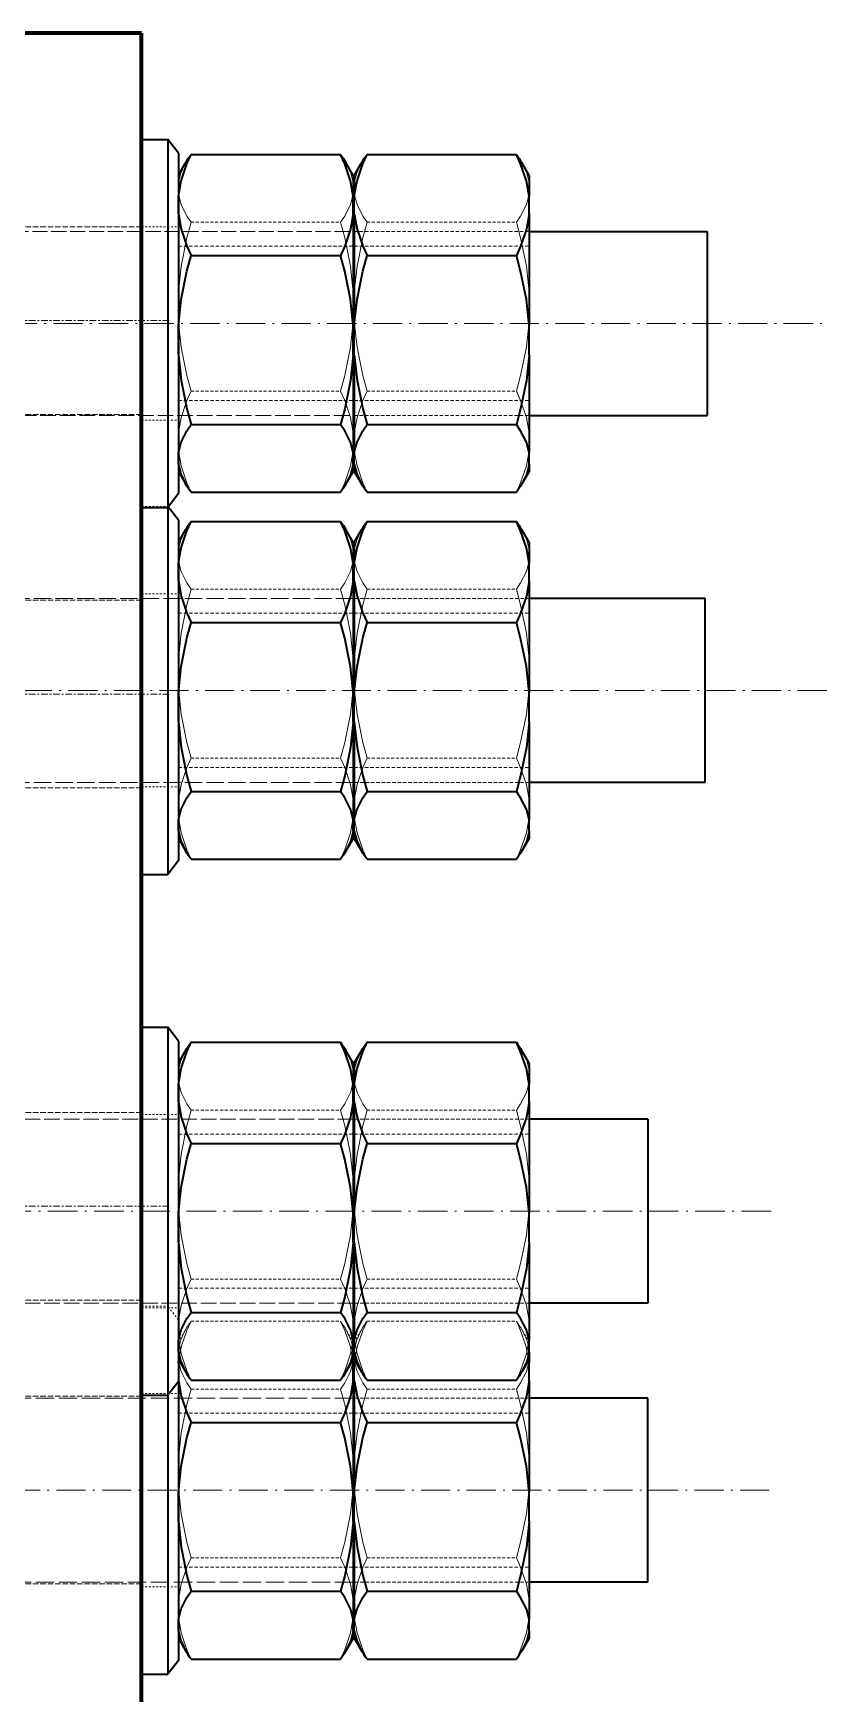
# Model space of a CAD drawing. Header units: millimetres. Extents: x 16936 to 46343, y 12396 to 33191.
# Drawn here: x 28139.6 to 28182.9, y 20092.4 to 20182.6 of the extents above; entities that cross this region are included whole.
import ezdxf

# ---------------------------------------------------------------- set-up
doc = ezdxf.new("R2010")
doc.units = ezdxf.units.MM
doc.linetypes.add('DASHDOT', pattern=[18.5, 12, -3, 0.5, -3])
doc.linetypes.add('DASHED', pattern=[15, 12, -3])

# ---------------------------------------------------------------- blocks, each defined once
blk = doc.blocks.new('A$C55E021B5')
at = {"color": 7, "lineweight": 35, "ltscale": 0.158333}
blk.add_line((1178.701, 1211.53), (1178.701, 1116.53), dxfattribs=at)
at = {"color": 7, "lineweight": 35, "ltscale": 0.025}
blk.add_line((1193.701, 1211.53), (1178.701, 1211.53), dxfattribs=at)
at = {"color": 7, "lineweight": 140, "ltscale": 0.025}
blk.add_line((1178.701, 1211.53), (1193.701, 1211.53), dxfattribs=at)
at = {"color": 7, "lineweight": 140, "ltscale": 0.158333}
blk.add_line((1178.701, 1116.53), (1178.701, 1211.53), dxfattribs=at)
at = {"color": 7, "lineweight": 35, "ltscale": 0.001576}
for p, q in [((1176.701, 1205.012), (1177.277, 1205.762)), ((1176.701, 1186.512), (1177.277, 1185.762)), ((1176.701, 1166.571), (1177.277, 1165.821)), ((1176.701, 1156.767), (1177.277, 1157.517)), ((1176.701, 1138.267), (1177.277, 1137.517)), ((1176.701, 1123.112), (1177.277, 1122.362))]:
    blk.add_line(p, q, dxfattribs=at)
at = {"color": 7, "lineweight": 35, "ltscale": 0.031951}
for p, q in [((1177.277, 1205.762), (1177.277, 1186.591)), ((1178.701, 1205.762), (1178.701, 1186.591)), ((1177.277, 1157.517), (1177.277, 1138.347)), ((1178.701, 1157.517), (1178.701, 1138.347))]:
    blk.add_line(p, q, dxfattribs=at)
at = {"color": 7, "linetype": 'DASHED', "lineweight": 13, "ltscale": 0.001383}
for p, q in [((1177.277, 1205.762), (1177.277, 1204.932)), ((1177.277, 1185.821), (1177.277, 1184.991)), ((1177.277, 1157.517), (1177.277, 1156.688))]:
    blk.add_line(p, q, dxfattribs=at)
at = {"color": 7, "lineweight": 35, "ltscale": 0.002374}
for p, q in [((1178.701, 1205.762), (1177.277, 1205.762)), ((1178.701, 1185.762), (1177.277, 1185.762)), ((1178.701, 1165.821), (1177.277, 1165.821)), ((1178.701, 1157.517), (1177.277, 1157.517)), ((1178.701, 1137.517), (1177.277, 1137.517)), ((1178.701, 1122.362), (1177.277, 1122.362))]:
    blk.add_line(p, q, dxfattribs=at)
at = {"color": 7, "lineweight": 35, "ltscale": 0.013528}
for p, q in [((1166.452, 1204.94), (1158.335, 1204.94)), ((1176.01, 1204.94), (1167.893, 1204.94)), ((1166.452, 1199.446), (1158.335, 1199.446)), ((1176.01, 1199.446), (1167.893, 1199.446)), ((1166.452, 1190.267), (1158.335, 1190.267)), ((1176.01, 1190.267), (1167.893, 1190.267)), ((1166.452, 1186.583), (1158.335, 1186.583)), ((1176.01, 1186.583), (1167.893, 1186.583)), ((1166.452, 1184.999), (1158.335, 1184.999)), ((1176.01, 1184.999), (1167.893, 1184.999)), ((1166.452, 1179.505), (1158.335, 1179.505)), ((1176.01, 1179.505), (1167.893, 1179.505)), ((1166.452, 1170.327), (1158.335, 1170.327)), ((1176.01, 1170.327), (1167.893, 1170.327)), ((1166.452, 1166.642), (1158.335, 1166.642)), ((1176.01, 1166.642), (1167.893, 1166.642)), ((1166.452, 1156.696), (1158.335, 1156.696)), ((1176.01, 1156.696), (1167.893, 1156.696)), ((1166.452, 1151.201), (1158.335, 1151.201)), ((1176.01, 1151.201), (1167.893, 1151.201)), ((1166.452, 1142.023), (1158.335, 1142.023)), ((1176.01, 1142.023), (1167.893, 1142.023)), ((1166.452, 1138.339), (1158.335, 1138.339)), ((1176.01, 1138.339), (1167.893, 1138.339)), ((1166.452, 1136.046), (1158.335, 1136.046)), ((1176.01, 1136.046), (1167.893, 1136.046)), ((1166.452, 1126.868), (1158.335, 1126.868)), ((1176.01, 1126.868), (1167.893, 1126.868)), ((1166.452, 1123.184), (1158.335, 1123.184)), ((1176.01, 1123.184), (1167.893, 1123.184))]:
    blk.add_line(p, q, dxfattribs=at)
at = {"color": 7, "lineweight": 35, "ltscale": 0.029554}
for p, q in [((1176.701, 1205.012), (1176.701, 1187.279)), ((1176.701, 1185.071), (1176.701, 1167.338)), ((1176.701, 1156.767), (1176.701, 1139.035))]:
    blk.add_line(p, q, dxfattribs=at)
at = {"color": 7, "linetype": 'DASHED', "lineweight": 13, "ltscale": 0.031951}
for p, q in [((1177.277, 1204.932), (1177.277, 1185.762)), ((1177.277, 1156.688), (1177.277, 1137.517))]:
    blk.add_line(p, q, dxfattribs=at)
at = {"color": 7, "lineweight": 35, "ltscale": 0.001316}
for p, q in [((1157.643, 1203.802), (1158.038, 1204.486)), ((1167.143, 1203.802), (1166.749, 1204.486)), ((1167.201, 1203.802), (1167.596, 1204.486)), ((1176.701, 1203.802), (1176.306, 1204.486)), ((1157.643, 1187.722), (1158.038, 1187.038)), ((1167.143, 1187.722), (1166.749, 1187.038)), ((1167.201, 1187.722), (1167.596, 1187.038)), ((1176.701, 1187.722), (1176.306, 1187.038)), ((1157.643, 1183.861), (1158.038, 1184.545)), ((1167.143, 1183.861), (1166.749, 1184.545)), ((1167.201, 1183.861), (1167.596, 1184.545)), ((1176.701, 1183.861), (1176.306, 1184.545)), ((1157.643, 1167.78), (1158.038, 1167.097)), ((1167.143, 1167.78), (1166.749, 1167.097)), ((1167.201, 1167.78), (1167.596, 1167.097)), ((1176.701, 1167.78), (1176.306, 1167.097)), ((1157.643, 1155.558), (1158.038, 1156.241)), ((1167.143, 1155.558), (1166.749, 1156.241)), ((1167.201, 1155.558), (1167.596, 1156.241)), ((1176.701, 1155.558), (1176.306, 1156.241)), ((1157.643, 1139.477), (1158.038, 1138.793)), ((1167.143, 1139.477), (1166.749, 1138.793)), ((1167.201, 1139.477), (1167.596, 1138.793)), ((1176.701, 1139.477), (1176.306, 1138.793)), ((1157.643, 1124.322), (1158.038, 1123.638)), ((1167.143, 1124.322), (1166.749, 1123.638)), ((1167.201, 1124.322), (1167.596, 1123.638)), ((1176.701, 1124.322), (1176.306, 1123.638))]:
    blk.add_line(p, q, dxfattribs=at)
at = {"color": 7, "lineweight": 35, "ltscale": 0.001886}
for p, q in [((1157.643, 1203.802), (1157.643, 1202.671)), ((1167.143, 1203.802), (1167.143, 1202.671)), ((1167.201, 1203.802), (1167.201, 1202.671)), ((1176.701, 1203.802), (1176.701, 1202.671)), ((1157.643, 1183.861), (1157.643, 1182.73)), ((1167.143, 1183.861), (1167.143, 1182.73)), ((1167.201, 1183.861), (1167.201, 1182.73)), ((1176.701, 1183.861), (1176.701, 1182.73)), ((1157.643, 1155.558), (1157.643, 1154.426)), ((1167.143, 1155.558), (1167.143, 1154.426)), ((1167.201, 1155.558), (1167.201, 1154.426)), ((1176.701, 1155.558), (1176.701, 1154.426))]:
    blk.add_line(p, q, dxfattribs=at)
at = {"color": 7, "lineweight": 35, "ltscale": 0.001592}
for p, q in [((1157.643, 1201.715), (1157.643, 1202.671)), ((1167.143, 1201.715), (1167.143, 1202.671)), ((1167.201, 1201.715), (1167.201, 1202.671)), ((1176.701, 1201.715), (1176.701, 1202.671)), ((1157.643, 1181.774), (1157.643, 1182.73)), ((1167.143, 1181.774), (1167.143, 1182.73)), ((1167.201, 1181.774), (1167.201, 1182.73)), ((1176.701, 1181.774), (1176.701, 1182.73)), ((1157.643, 1153.471), (1157.643, 1154.426)), ((1167.143, 1153.471), (1167.143, 1154.426)), ((1167.201, 1153.471), (1167.201, 1154.426)), ((1176.701, 1153.471), (1176.701, 1154.426)), ((1157.643, 1138.316), (1157.643, 1139.271)), ((1167.143, 1138.316), (1167.143, 1139.271)), ((1167.201, 1138.316), (1167.201, 1139.271))]:
    blk.add_line(p, q, dxfattribs=at)
at = {"color": 7, "lineweight": 35, "ltscale": 0.010101}
for p, q in [((1157.643, 1201.715), (1157.643, 1195.655)), ((1167.143, 1201.715), (1167.143, 1195.655)), ((1167.201, 1201.715), (1167.201, 1195.655)), ((1176.701, 1201.715), (1176.701, 1195.655)), ((1157.643, 1181.774), (1157.643, 1175.714)), ((1167.143, 1181.774), (1167.143, 1175.714)), ((1167.201, 1181.774), (1167.201, 1175.714)), ((1176.701, 1181.774), (1176.701, 1175.714)), ((1157.643, 1153.471), (1157.643, 1147.41)), ((1167.143, 1153.471), (1167.143, 1147.41)), ((1167.201, 1153.471), (1167.201, 1147.41)), ((1176.701, 1153.471), (1176.701, 1147.41)), ((1157.643, 1138.316), (1157.643, 1132.255)), ((1167.143, 1138.316), (1167.143, 1132.255)), ((1167.201, 1138.316), (1167.201, 1132.255))]:
    blk.add_line(p, q, dxfattribs=at)
at = {"color": 7, "linetype": 'DASHED', "lineweight": 13, "ltscale": 0.013528}
for p, q in [((1166.452, 1201.256), (1158.335, 1201.256)), ((1176.01, 1201.256), (1167.893, 1201.256)), ((1166.452, 1192.078), (1158.335, 1192.078)), ((1176.01, 1192.078), (1167.893, 1192.078)), ((1166.452, 1181.315), (1158.335, 1181.315)), ((1176.01, 1181.315), (1167.893, 1181.315)), ((1166.452, 1172.137), (1158.335, 1172.137)), ((1176.01, 1172.137), (1167.893, 1172.137)), ((1166.452, 1153.011), (1158.335, 1153.011)), ((1176.01, 1153.011), (1167.893, 1153.011)), ((1166.452, 1143.833), (1158.335, 1143.833)), ((1176.01, 1143.833), (1167.893, 1143.833)), ((1166.452, 1141.541), (1158.335, 1141.541)), ((1176.01, 1141.541), (1167.893, 1141.541)), ((1166.452, 1137.856), (1158.335, 1137.856)), ((1176.01, 1137.856), (1167.893, 1137.856)), ((1166.452, 1128.678), (1158.335, 1128.678)), ((1176.01, 1128.678), (1167.893, 1128.678))]:
    blk.add_line(p, q, dxfattribs=at)
at = {"color": 7, "linetype": 'DASHED', "lineweight": 13, "ltscale": 0.025}
for p, q in [((1178.701, 1201.017), (1193.701, 1201.017)), ((1178.701, 1190.817), (1193.701, 1190.817)), ((1178.701, 1180.723), (1193.701, 1180.723)), ((1178.701, 1170.523), (1193.701, 1170.523)), ((1178.701, 1152.886), (1193.701, 1152.886)), ((1178.701, 1142.686), (1193.701, 1142.686)), ((1178.701, 1137.462), (1193.701, 1137.462)), ((1178.701, 1127.262), (1193.701, 1127.262))]:
    blk.add_line(p, q, dxfattribs=at)
at = {"color": 7, "lineweight": 35, "ltscale": 0.00501}
for p, q in [((1147.977, 1200.762), (1147.977, 1197.756)), ((1148.079, 1177.815), (1148.079, 1180.821)), ((1151.201, 1152.517), (1151.201, 1149.511))]:
    blk.add_line(p, q, dxfattribs=at)
at = {"color": 7, "lineweight": 35, "ltscale": 0.01611}
for p, q in [((1157.643, 1200.762), (1147.977, 1200.762)), ((1157.643, 1190.762), (1147.977, 1190.762))]:
    blk.add_line(p, q, dxfattribs=at)
at = {"color": 7, "linetype": 'DASHED', "lineweight": 13, "ltscale": 0.015834}
for p, q in [((1167.144, 1200.762), (1157.643, 1200.762)), ((1167.144, 1190.762), (1157.643, 1190.762)), ((1157.643, 1180.821), (1167.144, 1180.821)), ((1157.643, 1170.821), (1167.144, 1170.821)), ((1157.643, 1152.517), (1167.144, 1152.517)), ((1157.643, 1142.517), (1167.144, 1142.517)), ((1157.643, 1137.362), (1167.144, 1137.362)), ((1157.643, 1127.362), (1167.144, 1127.362))]:
    blk.add_line(p, q, dxfattribs=at)
at = {"color": 7, "lineweight": 35, "ltscale": 9.53674e-05}
for p, q in [((1167.201, 1200.762), (1167.144, 1200.762)), ((1167.201, 1190.762), (1167.144, 1190.762)), ((1167.144, 1180.821), (1167.201, 1180.821)), ((1167.144, 1170.821), (1167.201, 1170.821)), ((1167.144, 1152.517), (1167.201, 1152.517)), ((1167.144, 1142.517), (1167.201, 1142.517)), ((1167.144, 1137.362), (1167.201, 1137.362)), ((1167.144, 1127.362), (1167.201, 1127.362))]:
    blk.add_line(p, q, dxfattribs=at)
at = {"color": 7, "linetype": 'DASHED', "lineweight": 13, "ltscale": 0.068356}
blk.add_line((1208.214, 1200.762), (1167.201, 1200.762), dxfattribs=at)
at = {"color": 7, "linetype": 'DASHED', "lineweight": 13, "ltscale": 0.003333}
for p, q in [((1178.701, 1201.012), (1176.701, 1201.012)), ((1178.701, 1190.512), (1176.701, 1190.512)), ((1178.701, 1181.071), (1176.701, 1181.071)), ((1178.701, 1170.571), (1176.701, 1170.571)), ((1178.701, 1152.767), (1176.701, 1152.767)), ((1178.701, 1142.267), (1176.701, 1142.267)), ((1178.701, 1137.612), (1176.701, 1137.612)), ((1178.701, 1127.112), (1176.701, 1127.112))]:
    blk.add_line(p, q, dxfattribs=at)
at = {"color": 7, "linetype": 'DASHED', "lineweight": 13, "ltscale": 0.015833}
for p, q in [((1167.143, 1199.95), (1157.643, 1199.95)), ((1176.701, 1199.95), (1167.201, 1199.95)), ((1167.143, 1191.574), (1157.643, 1191.574)), ((1176.701, 1191.574), (1167.201, 1191.574)), ((1167.143, 1180.009), (1157.643, 1180.009)), ((1176.701, 1180.009), (1167.201, 1180.009)), ((1167.143, 1171.633), (1157.643, 1171.633)), ((1176.701, 1171.633), (1167.201, 1171.633)), ((1167.143, 1151.705), (1157.643, 1151.705)), ((1176.701, 1151.705), (1167.201, 1151.705)), ((1167.143, 1143.329), (1157.643, 1143.329)), ((1176.701, 1143.329), (1167.201, 1143.329)), ((1167.143, 1136.55), (1157.643, 1136.55)), ((1176.701, 1136.55), (1167.201, 1136.55)), ((1167.143, 1128.174), (1157.643, 1128.174)), ((1176.701, 1128.174), (1167.201, 1128.174))]:
    blk.add_line(p, q, dxfattribs=at)
at = {"color": 7, "lineweight": 35, "ltscale": 0.011657}
for p, q in [((1147.977, 1197.756), (1147.977, 1190.762)), ((1148.079, 1170.821), (1148.079, 1177.815)), ((1151.201, 1149.511), (1151.201, 1142.517)), ((1151.201, 1127.362), (1151.201, 1134.356))]:
    blk.add_line(p, q, dxfattribs=at)
at = {"color": 7, "linetype": 'DASHDOT', "lineweight": 13, "ltscale": 0.132204}
blk.add_line((1220.689, 1195.762), (1141.367, 1195.762), dxfattribs=at)
at = {"color": 7, "lineweight": 35, "ltscale": 0.00266}
for p, q in [((1157.643, 1194.059), (1157.643, 1195.655)), ((1167.143, 1194.059), (1167.143, 1195.655)), ((1167.201, 1194.059), (1167.201, 1195.655)), ((1176.701, 1194.059), (1176.701, 1195.655)), ((1157.643, 1145.814), (1157.643, 1147.41)), ((1167.143, 1145.814), (1167.143, 1147.41)), ((1167.201, 1145.814), (1167.201, 1147.41)), ((1176.701, 1145.814), (1176.701, 1147.41)), ((1157.643, 1130.659), (1157.643, 1132.255)), ((1167.143, 1130.659), (1167.143, 1132.255)), ((1167.201, 1130.659), (1167.201, 1132.255)), ((1176.701, 1130.659), (1176.701, 1132.255))]:
    blk.add_line(p, q, dxfattribs=at)
at = {"color": 7, "linetype": 'DASHDOT', "lineweight": 13, "ltscale": 0.03}
for p, q in [((1177.201, 1195.917), (1195.201, 1195.917)), ((1177.201, 1175.623), (1195.201, 1175.623)), ((1177.201, 1147.786), (1195.201, 1147.786))]:
    blk.add_line(p, q, dxfattribs=at)
at = {"color": 7, "lineweight": 35, "ltscale": 0.008855}
for p, q in [((1157.643, 1194.059), (1157.643, 1188.746)), ((1167.143, 1194.059), (1167.143, 1188.746)), ((1167.201, 1194.059), (1167.201, 1188.746)), ((1176.701, 1194.059), (1176.701, 1188.746)), ((1157.643, 1174.118), (1157.643, 1168.805)), ((1167.143, 1174.118), (1167.143, 1168.805)), ((1167.201, 1174.118), (1167.201, 1168.805)), ((1176.701, 1174.118), (1176.701, 1168.805)), ((1157.643, 1145.814), (1157.643, 1140.501)), ((1167.143, 1145.814), (1167.143, 1140.501)), ((1167.201, 1145.814), (1167.201, 1140.501)), ((1176.701, 1145.814), (1176.701, 1140.501)), ((1157.643, 1130.659), (1157.643, 1125.346)), ((1167.143, 1130.659), (1167.143, 1125.346)), ((1167.201, 1130.659), (1167.201, 1125.346)), ((1176.701, 1130.659), (1176.701, 1125.346))]:
    blk.add_line(p, q, dxfattribs=at)
at = {"color": 7, "linetype": 'DASHED', "lineweight": 13, "ltscale": 0.070834}
for p, q in [((1209.701, 1190.762), (1167.201, 1190.762)), ((1167.201, 1152.517), (1209.701, 1152.517)), ((1167.201, 1142.517), (1209.701, 1142.517))]:
    blk.add_line(p, q, dxfattribs=at)
at = {"color": 7, "lineweight": 35, "ltscale": 0.001068}
for p, q in [((1157.643, 1188.105), (1157.643, 1188.746)), ((1167.143, 1188.105), (1167.143, 1188.746)), ((1167.201, 1188.105), (1167.201, 1188.746)), ((1176.701, 1188.105), (1176.701, 1188.746)), ((1157.643, 1139.861), (1157.643, 1140.501)), ((1167.143, 1139.861), (1167.143, 1140.501)), ((1167.201, 1139.861), (1167.201, 1140.501)), ((1176.701, 1139.861), (1176.701, 1140.501)), ((1157.643, 1124.706), (1157.643, 1125.346)), ((1167.143, 1124.706), (1167.143, 1125.346)), ((1167.201, 1124.706), (1167.201, 1125.346)), ((1176.701, 1124.706), (1176.701, 1125.346))]:
    blk.add_line(p, q, dxfattribs=at)
at = {"color": 7, "lineweight": 35, "ltscale": 0.000639343}
for p, q in [((1157.643, 1188.105), (1157.643, 1187.722)), ((1167.143, 1188.105), (1167.143, 1187.722)), ((1167.201, 1188.105), (1167.201, 1187.722)), ((1176.701, 1188.105), (1176.701, 1187.722)), ((1157.643, 1139.861), (1157.643, 1139.477)), ((1167.143, 1139.861), (1167.143, 1139.477)), ((1167.201, 1139.861), (1167.201, 1139.477)), ((1176.701, 1139.861), (1176.701, 1139.477)), ((1157.643, 1124.706), (1157.643, 1124.322)), ((1167.143, 1124.706), (1167.143, 1124.322)), ((1167.201, 1124.706), (1167.201, 1124.322)), ((1176.701, 1124.706), (1176.701, 1124.322))]:
    blk.add_line(p, q, dxfattribs=at)
at = {"color": 7, "lineweight": 35, "ltscale": 0.001279}
for p, q in [((1176.701, 1187.279), (1176.701, 1186.512)), ((1176.701, 1167.338), (1176.701, 1166.571)), ((1176.701, 1139.035), (1176.701, 1138.267)), ((1176.701, 1123.88), (1176.701, 1123.112))]:
    blk.add_line(p, q, dxfattribs=at)
at = {"color": 7, "lineweight": 35, "ltscale": 0.001383}
for p, q in [((1177.277, 1186.591), (1177.277, 1185.762)), ((1178.701, 1186.591), (1178.701, 1185.762)), ((1177.277, 1166.65), (1177.277, 1165.821)), ((1178.701, 1166.65), (1178.701, 1165.821)), ((1177.277, 1138.347), (1177.277, 1137.517)), ((1178.701, 1138.347), (1178.701, 1137.517)), ((1177.277, 1123.192), (1177.277, 1122.362)), ((1178.701, 1123.192), (1178.701, 1122.362))]:
    blk.add_line(p, q, dxfattribs=at)
at = {"color": 7, "lineweight": 35, "ltscale": 0.001514}
blk.add_line((1176.701, 1185.071), (1177.254, 1185.791), dxfattribs=at)
at = {"color": 7, "linetype": 'DASHED', "lineweight": 13, "ltscale": 6.19627e-05}
blk.add_line((1177.254, 1185.791), (1177.277, 1185.821), dxfattribs=at)
at = {"color": 7, "linetype": 'DASHED', "lineweight": 13, "ltscale": 0.002374}
for p, q in [((1178.701, 1185.821), (1177.277, 1185.821)), ((1178.701, 1142.362), (1177.277, 1142.362))]:
    blk.add_line(p, q, dxfattribs=at)
at = {"color": 7, "lineweight": 35, "ltscale": 0.031852}
blk.add_line((1177.277, 1185.762), (1177.277, 1166.65), dxfattribs=at)
at = {"color": 7, "linetype": 'DASHED', "lineweight": 13, "ltscale": 9.95636e-05}
blk.add_line((1178.701, 1185.821), (1178.701, 1185.761), dxfattribs=at)
at = {"color": 7, "lineweight": 35, "ltscale": 0.031851}
blk.add_line((1178.701, 1185.761), (1178.701, 1166.65), dxfattribs=at)
at = {"color": 7, "linetype": 'DASHED', "lineweight": 13, "ltscale": 0.03195}
for p, q in [((1177.277, 1184.991), (1177.277, 1165.821)), ((1177.277, 1141.533), (1177.277, 1122.362))]:
    blk.add_line(p, q, dxfattribs=at)
at = {"color": 7, "lineweight": 35, "ltscale": 0.01594}
for p, q in [((1148.079, 1180.821), (1157.643, 1180.821)), ((1148.079, 1170.821), (1157.643, 1170.821))]:
    blk.add_line(p, q, dxfattribs=at)
at = {"color": 7, "linetype": 'DASHED', "lineweight": 13, "ltscale": 0.07813}
for p, q in [((1167.201, 1180.821), (1214.079, 1180.821)), ((1167.201, 1170.821), (1214.079, 1170.821))]:
    blk.add_line(p, q, dxfattribs=at)
at = {"color": 7, "linetype": 'DASHDOT', "lineweight": 13, "ltscale": 0.132001}
for p, q in [((1141.479, 1175.821), (1220.68, 1175.821)), ((1144.601, 1132.362), (1223.802, 1132.362))]:
    blk.add_line(p, q, dxfattribs=at)
at = {"color": 7, "lineweight": 35, "ltscale": 0.002659}
for p, q in [((1157.643, 1174.118), (1157.643, 1175.714)), ((1167.143, 1174.118), (1167.143, 1175.714)), ((1167.201, 1174.118), (1167.201, 1175.714)), ((1176.701, 1174.118), (1176.701, 1175.714))]:
    blk.add_line(p, q, dxfattribs=at)
at = {"color": 7, "lineweight": 35, "ltscale": 0.001067}
for p, q in [((1157.643, 1168.164), (1157.643, 1168.805)), ((1167.143, 1168.164), (1167.143, 1168.805)), ((1167.201, 1168.164), (1167.201, 1168.805)), ((1176.701, 1168.164), (1176.701, 1168.805))]:
    blk.add_line(p, q, dxfattribs=at)
at = {"color": 7, "lineweight": 35, "ltscale": 0.000639725}
for p, q in [((1157.643, 1168.164), (1157.643, 1167.78)), ((1167.143, 1168.164), (1167.143, 1167.78)), ((1167.201, 1168.164), (1167.201, 1167.78)), ((1176.701, 1168.164), (1176.701, 1167.78))]:
    blk.add_line(p, q, dxfattribs=at)
at = {"color": 7, "lineweight": 35, "ltscale": 0.010737}
for p, q in [((1151.201, 1152.517), (1157.643, 1152.517)), ((1151.201, 1142.517), (1157.643, 1142.517)), ((1151.201, 1137.362), (1157.643, 1137.362)), ((1151.201, 1127.362), (1157.643, 1127.362))]:
    blk.add_line(p, q, dxfattribs=at)
at = {"color": 7, "linetype": 'DASHDOT', "lineweight": 13, "ltscale": 0.134001}
blk.add_line((1144.501, 1147.517), (1224.902, 1147.517), dxfattribs=at)
at = {"color": 7, "linetype": 'DASHED', "lineweight": 13, "ltscale": 0.001576}
blk.add_line((1176.701, 1141.612), (1177.277, 1142.362), dxfattribs=at)
at = {"color": 7, "linetype": 'DASHED', "lineweight": 13, "ltscale": 0.008075}
blk.add_line((1177.277, 1142.362), (1177.277, 1137.517), dxfattribs=at)
at = {"color": 7, "linetype": 'DASHED', "lineweight": 13, "ltscale": 0.001316}
for p, q in [((1157.643, 1140.402), (1158.038, 1141.086)), ((1167.143, 1140.402), (1166.749, 1141.086)), ((1167.201, 1140.402), (1167.596, 1141.086)), ((1176.701, 1140.402), (1176.306, 1141.086))]:
    blk.add_line(p, q, dxfattribs=at)
at = {"color": 7, "lineweight": 35, "ltscale": 0.000343704}
for p, q in [((1157.643, 1139.477), (1157.643, 1139.271)), ((1167.143, 1139.477), (1167.143, 1139.271)), ((1167.201, 1139.477), (1167.201, 1139.271))]:
    blk.add_line(p, q, dxfattribs=at)
at = {"color": 7, "lineweight": 35, "ltscale": 0.000288735}
for p, q in [((1157.643, 1139.271), (1157.663, 1139.443)), ((1167.201, 1139.271), (1167.221, 1139.443))]:
    blk.add_line(p, q, dxfattribs=at)
at = {"color": 7, "lineweight": 35, "ltscale": 0.000288649}
for p, q in [((1167.143, 1139.271), (1167.124, 1139.443)), ((1176.701, 1139.271), (1176.682, 1139.443))]:
    blk.add_line(p, q, dxfattribs=at)
at = {"color": 7, "lineweight": 35, "ltscale": 0.025229}
blk.add_line((1176.701, 1139.017), (1176.701, 1123.88), dxfattribs=at)
at = {"color": 7, "lineweight": 35, "ltscale": 0.010021}
blk.add_line((1176.701, 1138.268), (1176.701, 1132.255), dxfattribs=at)
at = {"color": 7, "linetype": 'DASHED', "lineweight": 13, "ltscale": 0.000909042}
blk.add_line((1178.701, 1138.063), (1178.701, 1137.517), dxfattribs=at)
at = {"color": 7, "lineweight": 35, "ltscale": 0.005009}
blk.add_line((1151.201, 1134.356), (1151.201, 1137.362), dxfattribs=at)
at = {"color": 7, "linetype": 'DASHED', "lineweight": 13, "ltscale": 0.083334}
for p, q in [((1167.201, 1137.362), (1217.201, 1137.362)), ((1167.201, 1127.362), (1217.201, 1127.362))]:
    blk.add_line(p, q, dxfattribs=at)
at = {"color": 7, "lineweight": 35, "ltscale": 0.023875}
for p, q in [((1177.277, 1137.517), (1177.277, 1123.192)), ((1178.701, 1137.517), (1178.701, 1123.192))]:
    blk.add_line(p, q, dxfattribs=at)
at = {"color": 7, "lineweight": 35}
for points in [[(1157.643, 1202.671), (1157.794, 1203.51), (1158.106, 1204.432), (1158.335, 1204.94)], [(1167.143, 1202.671), (1166.993, 1203.51), (1166.681, 1204.432), (1166.452, 1204.94)], [(1167.201, 1202.671), (1167.352, 1203.51), (1167.664, 1204.432), (1167.893, 1204.94)], [(1176.701, 1202.671), (1176.551, 1203.51), (1176.239, 1204.432), (1176.01, 1204.94)], [(1157.643, 1201.715), (1157.794, 1200.876), (1158.106, 1199.954), (1158.335, 1199.446)], [(1167.143, 1201.715), (1166.993, 1200.876), (1166.681, 1199.954), (1166.452, 1199.446)], [(1167.201, 1201.715), (1167.352, 1200.876), (1167.664, 1199.954), (1167.893, 1199.446)], [(1176.701, 1201.715), (1176.551, 1200.876), (1176.239, 1199.954), (1176.01, 1199.446)], [(1157.643, 1195.655), (1157.794, 1197.057), (1158.106, 1198.597), (1158.335, 1199.446)], [(1167.143, 1195.655), (1166.993, 1197.057), (1166.681, 1198.597), (1166.452, 1199.446)], [(1167.201, 1195.655), (1167.352, 1197.057), (1167.664, 1198.597), (1167.893, 1199.446)], [(1176.701, 1195.655), (1176.551, 1197.057), (1176.239, 1198.597), (1176.01, 1199.446)], [(1157.643, 1194.059), (1157.794, 1192.656), (1158.106, 1191.116), (1158.335, 1190.267)], [(1167.143, 1194.059), (1166.993, 1192.656), (1166.681, 1191.116), (1166.452, 1190.267)], [(1167.201, 1194.059), (1167.352, 1192.656), (1167.664, 1191.116), (1167.893, 1190.267)], [(1176.701, 1194.059), (1176.551, 1192.656), (1176.239, 1191.116), (1176.01, 1190.267)], [(1157.643, 1188.746), (1157.794, 1189.309), (1158.106, 1189.927), (1158.335, 1190.267)], [(1167.143, 1188.746), (1166.993, 1189.309), (1166.681, 1189.927), (1166.452, 1190.267)], [(1167.201, 1188.746), (1167.352, 1189.309), (1167.664, 1189.927), (1167.893, 1190.267)], [(1176.701, 1188.746), (1176.551, 1189.309), (1176.239, 1189.927), (1176.01, 1190.267)], [(1157.643, 1188.105), (1157.775, 1187.593), (1158.038, 1187.038)], [(1167.143, 1188.105), (1167.012, 1187.593), (1166.749, 1187.038)], [(1167.201, 1188.105), (1167.333, 1187.593), (1167.596, 1187.038)], [(1176.701, 1188.105), (1176.57, 1187.593), (1176.306, 1187.038)], [(1157.643, 1182.73), (1157.794, 1183.569), (1158.106, 1184.491), (1158.335, 1184.999)], [(1167.143, 1182.73), (1166.993, 1183.569), (1166.681, 1184.491), (1166.452, 1184.999)], [(1167.201, 1182.73), (1167.352, 1183.569), (1167.664, 1184.491), (1167.893, 1184.999)], [(1176.701, 1182.73), (1176.551, 1183.569), (1176.239, 1184.491), (1176.01, 1184.999)], [(1157.643, 1181.774), (1157.794, 1180.935), (1158.106, 1180.013), (1158.335, 1179.505)], [(1167.143, 1181.774), (1166.993, 1180.935), (1166.681, 1180.013), (1166.452, 1179.505)], [(1167.201, 1181.774), (1167.352, 1180.935), (1167.664, 1180.013), (1167.893, 1179.505)], [(1176.701, 1181.774), (1176.551, 1180.935), (1176.239, 1180.013), (1176.01, 1179.505)], [(1157.643, 1175.714), (1157.794, 1177.116), (1158.106, 1178.656), (1158.335, 1179.505)], [(1167.143, 1175.714), (1166.993, 1177.116), (1166.681, 1178.656), (1166.452, 1179.505)], [(1167.201, 1175.714), (1167.352, 1177.116), (1167.664, 1178.656), (1167.893, 1179.505)], [(1176.701, 1175.714), (1176.551, 1177.116), (1176.239, 1178.656), (1176.01, 1179.505)], [(1157.643, 1174.118), (1157.794, 1172.715), (1158.106, 1171.175), (1158.335, 1170.327)], [(1167.143, 1174.118), (1166.993, 1172.715), (1166.681, 1171.175), (1166.452, 1170.327)], [(1167.201, 1174.118), (1167.352, 1172.715), (1167.664, 1171.175), (1167.893, 1170.327)], [(1176.701, 1174.118), (1176.551, 1172.715), (1176.239, 1171.175), (1176.01, 1170.327)], [(1157.643, 1168.805), (1157.794, 1169.368), (1158.106, 1169.986), (1158.335, 1170.327)], [(1167.143, 1168.805), (1166.993, 1169.368), (1166.681, 1169.986), (1166.452, 1170.327)], [(1167.201, 1168.805), (1167.352, 1169.368), (1167.664, 1169.986), (1167.893, 1170.327)], [(1176.701, 1168.805), (1176.551, 1169.368), (1176.239, 1169.986), (1176.01, 1170.327)], [(1157.643, 1168.164), (1157.775, 1167.652), (1158.038, 1167.097)], [(1167.143, 1168.164), (1167.012, 1167.652), (1166.749, 1167.097)], [(1167.201, 1168.164), (1167.333, 1167.652), (1167.596, 1167.097)], [(1176.701, 1168.164), (1176.57, 1167.652), (1176.306, 1167.097)], [(1157.643, 1154.426), (1157.794, 1155.266), (1158.106, 1156.188), (1158.335, 1156.696)], [(1167.143, 1154.426), (1166.993, 1155.266), (1166.681, 1156.188), (1166.452, 1156.696)], [(1167.201, 1154.426), (1167.352, 1155.266), (1167.664, 1156.188), (1167.893, 1156.696)], [(1176.701, 1154.426), (1176.551, 1155.266), (1176.239, 1156.188), (1176.01, 1156.696)], [(1157.643, 1153.471), (1157.794, 1152.631), (1158.106, 1151.71), (1158.335, 1151.201)], [(1167.143, 1153.471), (1166.993, 1152.631), (1166.681, 1151.71), (1166.452, 1151.201)], [(1167.201, 1153.471), (1167.352, 1152.631), (1167.664, 1151.71), (1167.893, 1151.201)], [(1176.701, 1153.471), (1176.551, 1152.631), (1176.239, 1151.71), (1176.01, 1151.201)], [(1157.643, 1147.41), (1157.794, 1148.813), (1158.106, 1150.353), (1158.335, 1151.201)], [(1167.143, 1147.41), (1166.993, 1148.813), (1166.681, 1150.353), (1166.452, 1151.201)], [(1167.201, 1147.41), (1167.352, 1148.813), (1167.664, 1150.353), (1167.893, 1151.201)], [(1176.701, 1147.41), (1176.551, 1148.813), (1176.239, 1150.353), (1176.01, 1151.201)], [(1157.643, 1145.814), (1157.794, 1144.412), (1158.106, 1142.872), (1158.335, 1142.023)], [(1167.143, 1145.814), (1166.993, 1144.412), (1166.681, 1142.872), (1166.452, 1142.023)], [(1167.201, 1145.814), (1167.352, 1144.412), (1167.664, 1142.872), (1167.893, 1142.023)], [(1176.701, 1145.814), (1176.551, 1144.412), (1176.239, 1142.872), (1176.01, 1142.023)], [(1157.643, 1140.501), (1157.794, 1141.064), (1158.106, 1141.682), (1158.335, 1142.023)], [(1167.143, 1140.501), (1166.993, 1141.064), (1166.681, 1141.682), (1166.452, 1142.023)], [(1167.201, 1140.501), (1167.352, 1141.064), (1167.664, 1141.682), (1167.893, 1142.023)], [(1176.701, 1140.501), (1176.551, 1141.064), (1176.239, 1141.682), (1176.01, 1142.023)], [(1157.643, 1139.861), (1157.775, 1139.349), (1158.038, 1138.793)], [(1167.143, 1139.861), (1167.012, 1139.349), (1166.749, 1138.793)], [(1167.201, 1139.861), (1167.333, 1139.349), (1167.596, 1138.793)], [(1176.701, 1139.861), (1176.57, 1139.349), (1176.306, 1138.793)], [(1157.643, 1138.316), (1157.794, 1137.476), (1158.106, 1136.554), (1158.335, 1136.046)], [(1167.143, 1138.316), (1166.993, 1137.476), (1166.681, 1136.554), (1166.452, 1136.046)], [(1167.201, 1138.316), (1167.352, 1137.476), (1167.664, 1136.554), (1167.893, 1136.046)], [(1176.701, 1138.316), (1176.551, 1137.476), (1176.239, 1136.554), (1176.01, 1136.046)], [(1157.643, 1132.255), (1157.794, 1133.657), (1158.106, 1135.198), (1158.335, 1136.046)], [(1167.143, 1132.255), (1166.993, 1133.657), (1166.681, 1135.198), (1166.452, 1136.046)], [(1167.201, 1132.255), (1167.352, 1133.657), (1167.664, 1135.198), (1167.893, 1136.046)], [(1176.701, 1132.255), (1176.551, 1133.657), (1176.239, 1135.198), (1176.01, 1136.046)], [(1157.643, 1130.659), (1157.794, 1129.257), (1158.106, 1127.717), (1158.335, 1126.868)], [(1167.143, 1130.659), (1166.993, 1129.257), (1166.681, 1127.717), (1166.452, 1126.868)], [(1167.201, 1130.659), (1167.352, 1129.257), (1167.664, 1127.717), (1167.893, 1126.868)], [(1176.701, 1130.659), (1176.551, 1129.257), (1176.239, 1127.717), (1176.01, 1126.868)], [(1157.643, 1125.346), (1157.794, 1125.909), (1158.106, 1126.527), (1158.335, 1126.868)], [(1167.143, 1125.346), (1166.993, 1125.909), (1166.681, 1126.527), (1166.452, 1126.868)], [(1167.201, 1125.346), (1167.352, 1125.909), (1167.664, 1126.527), (1167.893, 1126.868)], [(1176.701, 1125.346), (1176.551, 1125.909), (1176.239, 1126.527), (1176.01, 1126.868)], [(1157.643, 1124.706), (1157.775, 1124.193), (1158.038, 1123.638)], [(1167.143, 1124.706), (1167.012, 1124.193), (1166.749, 1123.638)], [(1167.201, 1124.706), (1167.333, 1124.193), (1167.596, 1123.638)], [(1176.701, 1124.706), (1176.57, 1124.193), (1176.306, 1123.638)]]:
    blk.add_lwpolyline(points, dxfattribs=at)
at = {"color": 7, "linetype": 'DASHED', "lineweight": 13}
for points in [[(1157.643, 1203.418), (1157.775, 1203.931), (1158.038, 1204.486)], [(1167.143, 1203.418), (1167.012, 1203.931), (1166.749, 1204.486)], [(1167.201, 1203.418), (1167.333, 1203.931), (1167.596, 1204.486)], [(1176.701, 1203.418), (1176.57, 1203.931), (1176.306, 1204.486)], [(1157.643, 1202.778), (1157.794, 1202.215), (1158.106, 1201.597), (1158.335, 1201.256)], [(1167.143, 1202.778), (1166.993, 1202.215), (1166.681, 1201.597), (1166.452, 1201.256)], [(1167.201, 1202.778), (1167.352, 1202.215), (1167.664, 1201.597), (1167.893, 1201.256)], [(1176.701, 1202.778), (1176.551, 1202.215), (1176.239, 1201.597), (1176.01, 1201.256)], [(1157.643, 1197.465), (1157.794, 1198.867), (1158.106, 1200.407), (1158.335, 1201.256)], [(1167.143, 1197.465), (1166.993, 1198.867), (1166.681, 1200.407), (1166.452, 1201.256)], [(1167.201, 1197.465), (1167.352, 1198.867), (1167.664, 1200.407), (1167.893, 1201.256)], [(1176.701, 1197.465), (1176.551, 1198.867), (1176.239, 1200.407), (1176.01, 1201.256)], [(1157.643, 1195.869), (1157.794, 1194.466), (1158.106, 1192.926), (1158.335, 1192.078)], [(1167.143, 1195.869), (1166.993, 1194.466), (1166.681, 1192.926), (1166.452, 1192.078)], [(1167.201, 1195.869), (1167.352, 1194.466), (1167.664, 1192.926), (1167.893, 1192.078)], [(1176.701, 1195.869), (1176.551, 1194.466), (1176.239, 1192.926), (1176.01, 1192.078)], [(1157.643, 1189.808), (1157.794, 1190.648), (1158.106, 1191.57), (1158.335, 1192.078)], [(1167.143, 1189.808), (1166.993, 1190.648), (1166.681, 1191.57), (1166.452, 1192.078)], [(1167.201, 1189.808), (1167.352, 1190.648), (1167.664, 1191.57), (1167.893, 1192.078)], [(1176.701, 1189.808), (1176.551, 1190.648), (1176.239, 1191.57), (1176.01, 1192.078)], [(1157.643, 1188.853), (1157.794, 1188.013), (1158.106, 1187.091), (1158.335, 1186.583)], [(1167.143, 1188.853), (1166.993, 1188.013), (1166.681, 1187.091), (1166.452, 1186.583)], [(1167.201, 1188.853), (1167.352, 1188.013), (1167.664, 1187.091), (1167.893, 1186.583)], [(1176.701, 1188.853), (1176.551, 1188.013), (1176.239, 1187.091), (1176.01, 1186.583)], [(1157.643, 1183.477), (1157.775, 1183.99), (1158.038, 1184.545)], [(1167.143, 1183.477), (1167.012, 1183.99), (1166.749, 1184.545)], [(1167.201, 1183.477), (1167.333, 1183.99), (1167.596, 1184.545)], [(1176.701, 1183.477), (1176.57, 1183.99), (1176.306, 1184.545)], [(1157.643, 1182.837), (1157.794, 1182.274), (1158.106, 1181.656), (1158.335, 1181.315)], [(1167.143, 1182.837), (1166.993, 1182.274), (1166.681, 1181.656), (1166.452, 1181.315)], [(1167.201, 1182.837), (1167.352, 1182.274), (1167.664, 1181.656), (1167.893, 1181.315)], [(1176.701, 1182.837), (1176.551, 1182.274), (1176.239, 1181.656), (1176.01, 1181.315)], [(1157.643, 1177.524), (1157.794, 1178.926), (1158.106, 1180.466), (1158.335, 1181.315)], [(1167.143, 1177.524), (1166.993, 1178.926), (1166.681, 1180.466), (1166.452, 1181.315)], [(1167.201, 1177.524), (1167.352, 1178.926), (1167.664, 1180.466), (1167.893, 1181.315)], [(1176.701, 1177.524), (1176.551, 1178.926), (1176.239, 1180.466), (1176.01, 1181.315)], [(1157.643, 1175.928), (1157.794, 1174.525), (1158.106, 1172.985), (1158.335, 1172.137)], [(1167.143, 1175.928), (1166.993, 1174.525), (1166.681, 1172.985), (1166.452, 1172.137)], [(1167.201, 1175.928), (1167.352, 1174.525), (1167.664, 1172.985), (1167.893, 1172.137)], [(1176.701, 1175.928), (1176.551, 1174.525), (1176.239, 1172.985), (1176.01, 1172.137)], [(1157.643, 1169.867), (1157.794, 1170.707), (1158.106, 1171.629), (1158.335, 1172.137)], [(1167.143, 1169.867), (1166.993, 1170.707), (1166.681, 1171.629), (1166.452, 1172.137)], [(1167.201, 1169.867), (1167.352, 1170.707), (1167.664, 1171.629), (1167.893, 1172.137)], [(1176.701, 1169.867), (1176.551, 1170.707), (1176.239, 1171.629), (1176.01, 1172.137)], [(1157.643, 1168.912), (1157.794, 1168.073), (1158.106, 1167.151), (1158.335, 1166.642)], [(1167.143, 1168.912), (1166.993, 1168.073), (1166.681, 1167.151), (1166.452, 1166.642)], [(1167.201, 1168.912), (1167.352, 1168.073), (1167.664, 1167.151), (1167.893, 1166.642)], [(1176.701, 1168.912), (1176.551, 1168.073), (1176.239, 1167.151), (1176.01, 1166.642)], [(1157.643, 1155.174), (1157.775, 1155.686), (1158.038, 1156.241)], [(1167.143, 1155.174), (1167.012, 1155.686), (1166.749, 1156.241)], [(1167.201, 1155.174), (1167.333, 1155.686), (1167.596, 1156.241)], [(1176.701, 1155.174), (1176.57, 1155.686), (1176.306, 1156.241)], [(1157.643, 1154.533), (1157.794, 1153.97), (1158.106, 1153.352), (1158.335, 1153.011)], [(1167.143, 1154.533), (1166.993, 1153.97), (1166.681, 1153.352), (1166.452, 1153.011)], [(1167.201, 1154.533), (1167.352, 1153.97), (1167.664, 1153.352), (1167.893, 1153.011)], [(1176.701, 1154.533), (1176.551, 1153.97), (1176.239, 1153.352), (1176.01, 1153.011)], [(1157.643, 1149.22), (1157.794, 1150.623), (1158.106, 1152.163), (1158.335, 1153.011)], [(1167.143, 1149.22), (1166.993, 1150.623), (1166.681, 1152.163), (1166.452, 1153.011)], [(1167.201, 1149.22), (1167.352, 1150.623), (1167.664, 1152.163), (1167.893, 1153.011)], [(1176.701, 1149.22), (1176.551, 1150.623), (1176.239, 1152.163), (1176.01, 1153.011)], [(1157.643, 1147.624), (1157.794, 1146.222), (1158.106, 1144.682), (1158.335, 1143.833)], [(1167.143, 1147.624), (1166.993, 1146.222), (1166.681, 1144.682), (1166.452, 1143.833)], [(1167.201, 1147.624), (1167.352, 1146.222), (1167.664, 1144.682), (1167.893, 1143.833)], [(1176.701, 1147.624), (1176.551, 1146.222), (1176.239, 1144.682), (1176.01, 1143.833)], [(1157.643, 1141.564), (1157.794, 1142.403), (1158.106, 1143.325), (1158.335, 1143.833)], [(1167.143, 1141.564), (1166.993, 1142.403), (1166.681, 1143.325), (1166.452, 1143.833)], [(1167.201, 1141.564), (1167.352, 1142.403), (1167.664, 1143.325), (1167.893, 1143.833)], [(1176.701, 1141.564), (1176.551, 1142.403), (1176.239, 1143.325), (1176.01, 1143.833)], [(1157.663, 1139.443), (1157.819, 1140.202), (1158.106, 1141.032), (1158.335, 1141.541)], [(1167.124, 1139.443), (1166.968, 1140.202), (1166.681, 1141.032), (1166.452, 1141.541)], [(1167.221, 1139.443), (1167.376, 1140.202), (1167.664, 1141.032), (1167.893, 1141.541)], [(1176.682, 1139.443), (1176.526, 1140.202), (1176.239, 1141.032), (1176.01, 1141.541)], [(1157.643, 1140.019), (1157.775, 1140.531), (1158.038, 1141.086)], [(1157.643, 1140.609), (1157.794, 1139.769), (1158.106, 1138.847), (1158.335, 1138.339)], [(1167.143, 1140.609), (1166.993, 1139.769), (1166.681, 1138.847), (1166.452, 1138.339)], [(1167.143, 1140.019), (1167.012, 1140.531), (1166.749, 1141.086)], [(1167.201, 1140.019), (1167.333, 1140.531), (1167.596, 1141.086)], [(1167.201, 1140.609), (1167.352, 1139.769), (1167.664, 1138.847), (1167.893, 1138.339)], [(1176.701, 1140.609), (1176.551, 1139.769), (1176.239, 1138.847), (1176.01, 1138.339)], [(1176.701, 1140.019), (1176.57, 1140.531), (1176.306, 1141.086)], [(1157.643, 1139.378), (1157.794, 1138.815), (1158.106, 1138.197), (1158.335, 1137.856)], [(1167.143, 1139.378), (1166.993, 1138.815), (1166.681, 1138.197), (1166.452, 1137.856)], [(1167.201, 1139.378), (1167.352, 1138.815), (1167.664, 1138.197), (1167.893, 1137.856)], [(1176.701, 1139.378), (1176.551, 1138.815), (1176.239, 1138.197), (1176.01, 1137.856)], [(1157.643, 1134.065), (1157.794, 1135.468), (1158.106, 1137.008), (1158.335, 1137.856)], [(1167.143, 1134.065), (1166.993, 1135.468), (1166.681, 1137.008), (1166.452, 1137.856)], [(1167.201, 1134.065), (1167.352, 1135.468), (1167.664, 1137.008), (1167.893, 1137.856)], [(1176.701, 1134.065), (1176.551, 1135.468), (1176.239, 1137.008), (1176.01, 1137.856)], [(1157.643, 1132.469), (1157.794, 1131.067), (1158.106, 1129.527), (1158.335, 1128.678)], [(1167.143, 1132.469), (1166.993, 1131.067), (1166.681, 1129.527), (1166.452, 1128.678)], [(1167.201, 1132.469), (1167.352, 1131.067), (1167.664, 1129.527), (1167.893, 1128.678)], [(1176.701, 1132.469), (1176.551, 1131.067), (1176.239, 1129.527), (1176.01, 1128.678)], [(1157.643, 1126.408), (1157.794, 1127.248), (1158.106, 1128.17), (1158.335, 1128.678)], [(1167.143, 1126.408), (1166.993, 1127.248), (1166.681, 1128.17), (1166.452, 1128.678)], [(1167.201, 1126.408), (1167.352, 1127.248), (1167.664, 1128.17), (1167.893, 1128.678)], [(1176.701, 1126.408), (1176.551, 1127.248), (1176.239, 1128.17), (1176.01, 1128.678)], [(1157.643, 1125.453), (1157.794, 1124.614), (1158.106, 1123.692), (1158.335, 1123.184)], [(1167.143, 1125.453), (1166.993, 1124.614), (1166.681, 1123.692), (1166.452, 1123.184)], [(1167.201, 1125.453), (1167.352, 1124.614), (1167.664, 1123.692), (1167.893, 1123.184)], [(1176.701, 1125.453), (1176.551, 1124.614), (1176.239, 1123.692), (1176.01, 1123.184)]]:
    blk.add_lwpolyline(points, dxfattribs=at)
at = {"color": 7, "lineweight": 35}
for centre, start, end in [((1162.605, 1201.826), 143.90453, 149.78766), ((1162.182, 1201.826), 30.21234, 36.09547), ((1172.163, 1201.826), 143.90453, 149.78766), ((1171.739, 1201.826), 30.21234, 36.09547), ((1162.605, 1189.697), 210.21234, 216.09547), ((1162.182, 1189.697), 323.90453, 329.78766), ((1172.163, 1189.697), 210.21234, 216.09547), ((1171.739, 1189.697), 323.90453, 329.78766), ((1162.605, 1181.886), 143.90453, 149.78766), ((1162.182, 1181.886), 30.21234, 36.09547), ((1172.163, 1181.886), 143.90453, 149.78766), ((1171.739, 1181.886), 30.21234, 36.09547), ((1162.605, 1169.756), 210.21234, 216.09547), ((1162.182, 1169.756), 323.90453, 329.78766), ((1172.163, 1169.756), 210.21234, 216.09547), ((1171.739, 1169.756), 323.90453, 329.78766), ((1162.605, 1153.582), 143.90453, 149.78766), ((1162.182, 1153.582), 30.21234, 36.09547), ((1172.163, 1153.582), 143.90453, 149.78766), ((1171.739, 1153.582), 30.21234, 36.09547), ((1162.605, 1141.452), 210.21234, 216.09547), ((1162.182, 1141.452), 323.90453, 329.78766), ((1172.163, 1141.452), 210.21234, 216.09547), ((1171.739, 1141.452), 323.90453, 329.78766), ((1162.605, 1126.297), 210.21234, 216.09547), ((1162.182, 1126.297), 323.90453, 329.78766), ((1172.163, 1126.297), 210.21234, 216.09547), ((1171.739, 1126.297), 323.90453, 329.78766)]:
    blk.add_arc(centre, 5.285, start, end, dxfattribs=at)
at = {"color": 7, "linetype": 'DASHED', "lineweight": 13}
for centre, start, end in [((1162.605, 1138.427), 143.90453, 149.78766), ((1162.182, 1138.427), 30.21234, 36.09547), ((1172.163, 1138.427), 143.90453, 149.78766), ((1171.739, 1138.427), 30.21234, 36.09547)]:
    blk.add_arc(centre, 5.285, start, end, dxfattribs=at)
blk = doc.blocks.new('1')
at = {"xscale": -1}
blk.add_blockref('A$C55E021B5', (29324.219, 18971.112), dxfattribs=at)

msp = doc.modelspace()

# ---------------------------------------------------------------- block references
msp.add_blockref('1', (0, 0))

doc.saveas('drawing.dxf')
